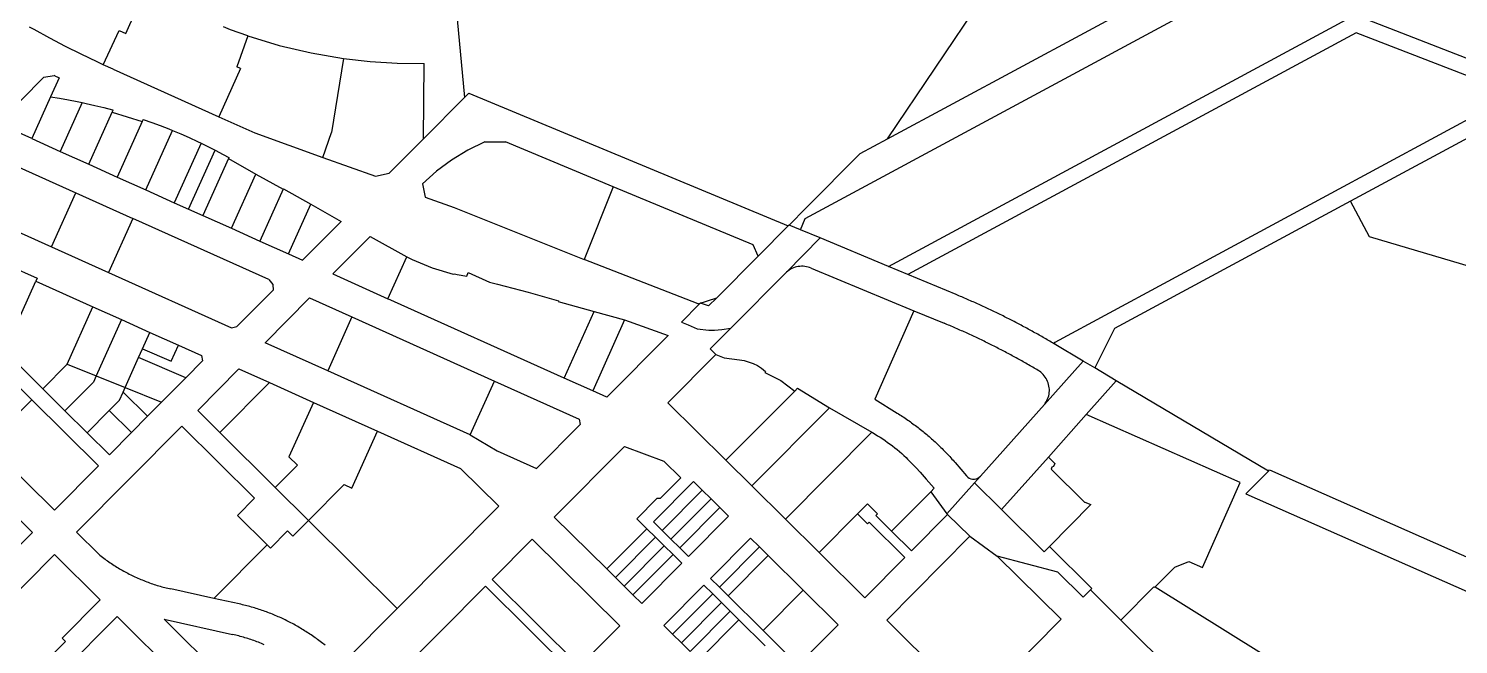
# Model space of a CAD drawing. Header units: inches. Extents: x 486468 to 494399, y 5455955 to 5460553.
# Drawn here: x 491111 to 492031, y 5459236 to 5459633 of the extents above; entities that cross this region are included whole.
import ezdxf

# ---------------------------------------------------------------- set-up
doc = ezdxf.new("R2010")
doc.units = ezdxf.units.IN
doc.header["$MEASUREMENT"] = 0
doc.layers.add('ParcelLines', color=10, linetype='Continuous')

msp = doc.modelspace()

# ---------------------------------------------------------------- linework, layer by layer
at = {"layer": 'ParcelLines', "color": 1}
for p, q in [((491663.469, 5459561.975), (491782.419, 5459738.851)), ((491663.469, 5459561.975), (491911.934, 5459696.004)), ((491610.346, 5459510.606), (491936.284, 5459686.438)), ((491383.038, 5459678.233), (491391.281, 5459588.586)), ((491173.338, 5459629.78), (491179.613, 5459643.618)), ((491664.052, 5459479.722), (491964.185, 5459641.702)), ((491964.185, 5459641.702), (492078.334, 5459597.455)), ((491158.927, 5459609.572), (491169.164, 5459631.71)), ((491169.164, 5459631.71), (491173.338, 5459629.78)), ((491251.919, 5459628.193), (491244.902, 5459608.245)), ((491964.885, 5459630.152), (491676.53, 5459474.521)), ((492066.784, 5459590.654), (491964.885, 5459630.152)), ((491165.24, 5459606.668), (491158.927, 5459609.572)), ((491165.24, 5459606.668), (491233.193, 5459576.124)), ((491247.169, 5459607.213), (491233.193, 5459576.124)), ((491247.169, 5459607.213), (491244.902, 5459608.245)), ((491313.378, 5459613.652), (491305.793, 5459565.955)), ((491364.832, 5459561.95), (491365.262, 5459610.438)), ((491120.575, 5459601.658), (491091.017, 5459571.868)), ((491120.575, 5459601.658), (491127.331, 5459602.683)), ((491130.439, 5459601.108), (491124.948, 5459588.895)), ((491124.948, 5459588.895), (491112.87, 5459562.042)), ((491391.281, 5459588.586), (491364.832, 5459561.95)), ((491394.053, 5459591.379), (491391.281, 5459588.586)), ((491394.053, 5459591.379), (491599.568, 5459505.935)), ((491771.135, 5459431.092), (492066.784, 5459590.654)), ((491145.28, 5459585.262), (491131.212, 5459553.794)), ((491149.555, 5459545.546), (491164.595, 5459579)), ((491164.595, 5459579), (491165.24, 5459580.434)), ((491164.595, 5459579), (491183.952, 5459573.013)), ((492079.084, 5459585.354), (491961.101, 5459521.677)), ((491112.87, 5459562.042), (491091.017, 5459571.868)), ((491183.952, 5459573.013), (491167.898, 5459537.299)), ((491184.605, 5459574.466), (491183.952, 5459573.013)), ((491233.193, 5459576.124), (491256.44, 5459565.675)), ((491112.87, 5459562.042), (491131.212, 5459553.794)), ((491186.241, 5459529.052), (491203.467, 5459567.376)), ((491256.44, 5459565.675), (491300.041, 5459549.979)), ((491300.041, 5459549.979), (491305.793, 5459565.955)), ((491364.832, 5459561.95), (491342.828, 5459539.79)), ((491645.817, 5459552.453), (491663.469, 5459561.975)), ((491131.212, 5459553.794), (491149.555, 5459545.546)), ((491221.885, 5459559.074), (491204.585, 5459520.804)), ((491213.757, 5459516.68), (491230.885, 5459554.565)), ((491404.327, 5459559.876), (491417.566, 5459559.94)), ((491486.935, 5459531.099), (491417.566, 5459559.94)), ((491645.817, 5459552.453), (491611.08, 5459517.485)), ((491104.605, 5459543.65), (491141.269, 5459527.165)), ((491149.555, 5459545.546), (491167.898, 5459537.299)), ((491239.378, 5459549.171), (491222.928, 5459512.557)), ((491239.696, 5459549.879), (491239.378, 5459549.171)), ((491239.378, 5459549.171), (491256.947, 5459539.196)), ((491300.041, 5459549.979), (491333.912, 5459537.786)), ((491167.898, 5459537.299), (491186.241, 5459529.052)), ((491241.271, 5459504.309), (491256.947, 5459539.196)), ((491256.947, 5459539.196), (491274.673, 5459529.573)), ((491333.912, 5459537.786), (491342.828, 5459539.79)), ((491364.19, 5459532.907), (491366.022, 5459524.294)), ((491125.591, 5459492.352), (491141.269, 5459527.165)), ((491141.269, 5459527.165), (491177.934, 5459510.681)), ((491186.241, 5459529.052), (491204.585, 5459520.804)), ((491274.673, 5459529.573), (491259.614, 5459496.06)), ((491274.773, 5459529.796), (491274.673, 5459529.573)), ((491274.773, 5459529.796), (491292.312, 5459519.768)), ((491366.022, 5459524.294), (491384.613, 5459517.599)), ((491486.935, 5459531.099), (491468.213, 5459484.281)), ((491576.965, 5459493.669), (491486.935, 5459531.099)), ((491204.585, 5459520.804), (491213.757, 5459516.68)), ((491213.757, 5459516.68), (491222.928, 5459512.557)), ((491277.957, 5459487.812), (491292.312, 5459519.768)), ((491292.312, 5459519.768), (491311.842, 5459508.604)), ((491384.613, 5459517.599), (491468.213, 5459484.281)), ((491600.036, 5459506.406), (491611.08, 5459517.485)), ((491961.101, 5459521.677), (491809.385, 5459439.793)), ((491973.392, 5459498.895), (491961.101, 5459521.677)), ((491088.925, 5459508.849), (491125.591, 5459492.352)), ((491177.934, 5459510.681), (491162.255, 5459475.855)), ((491265.466, 5459471.327), (491177.934, 5459510.681)), ((491222.928, 5459512.557), (491241.271, 5459504.309)), ((491311.842, 5459508.604), (491287.102, 5459483.701)), ((491599.568, 5459505.935), (491580.123, 5459486.344)), ((491600.036, 5459506.406), (491599.568, 5459505.935)), ((491607.318, 5459503.37), (491600.036, 5459506.406)), ((491607.318, 5459503.37), (491610.346, 5459510.606)), ((491241.271, 5459504.309), (491259.614, 5459496.06)), ((491259.614, 5459496.06), (491277.957, 5459487.812)), ((491306.669, 5459474.888), (491330.562, 5459498.929)), ((491330.562, 5459498.929), (491354.203, 5459485.936)), ((491598.404, 5459476.115), (491619.966, 5459498.099)), ((491619.966, 5459498.099), (491607.318, 5459503.37)), ((491664.052, 5459479.722), (491619.966, 5459498.099)), ((492062.02, 5459472.389), (491973.392, 5459498.895)), ((491125.591, 5459492.352), (491162.255, 5459475.855)), ((491277.957, 5459487.812), (491287.102, 5459483.701)), ((491580.123, 5459486.344), (491576.965, 5459493.669)), ((491098.05, 5459480.426), (491116.4, 5459472.176)), ((491342.047, 5459458.952), (491354.203, 5459485.936)), ((491354.203, 5459485.936), (491357.493, 5459484.325)), ((491357.493, 5459484.325), (491370.393, 5459478.841)), ((491370.393, 5459478.841), (491383.983, 5459474.758)), ((491541.598, 5459455.623), (491468.213, 5459484.281)), ((491580.123, 5459486.344), (491553.494, 5459459.532)), ((491614.284, 5459478.686), (491680.314, 5459451.258)), ((491676.53, 5459474.521), (491664.052, 5459479.722)), ((491101.9, 5459439.975), (491115.5, 5459470.276)), ((491116.4, 5459472.176), (491115.5, 5459470.276)), ((491115.5, 5459470.276), (491152.26, 5459453.748)), ((491162.255, 5459475.855), (491241.305, 5459440.318)), ((491265.466, 5459471.327), (491267.993, 5459468.158)), ((491267.993, 5459468.158), (491268.09, 5459464.398)), ((491306.669, 5459474.888), (491342.047, 5459458.952)), ((491383.983, 5459474.758), (491384.733, 5459475.032)), ((491384.733, 5459475.032), (491386.481, 5459474.502)), ((491386.504, 5459474.499), (491392.694, 5459473.461)), ((491392.694, 5459473.461), (491393.727, 5459475.753)), ((491393.727, 5459475.753), (491407.305, 5459469.635)), ((491407.305, 5459469.635), (491412.408, 5459468.302)), ((491412.408, 5459468.302), (491432.144, 5459463.153)), ((491562.534, 5459440.084), (491598.404, 5459476.115)), ((491707.434, 5459461.639), (491676.53, 5459474.521)), ((491244.862, 5459440.978), (491268.09, 5459464.398)), ((491262.933, 5459430.623), (491291.583, 5459459.574)), ((491291.583, 5459459.574), (491318.882, 5459447.275)), ((491455.376, 5459407.904), (491342.047, 5459458.952)), ((491432.144, 5459463.153), (491451.678, 5459457.559)), ((491541.598, 5459455.623), (491553.494, 5459459.532)), ((491548.286, 5459454.286), (491553.494, 5459459.532)), ((491135.65, 5459416.876), (491152.26, 5459453.748)), ((491152.26, 5459453.748), (491170.59, 5459445.508)), ((491451.678, 5459457.559), (491451.46, 5459457.076)), ((491451.46, 5459457.076), (491474.656, 5459450.718)), ((491455.376, 5459407.904), (491474.656, 5459450.718)), ((491474.656, 5459450.718), (491494.254, 5459445.27)), ((491542.271, 5459455.36), (491530.899, 5459443.914)), ((491542.983, 5459456.077), (491542.271, 5459455.36)), ((491548.286, 5459454.286), (491542.983, 5459456.077)), ((491680.314, 5459451.258), (491655.134, 5459394.237)), ((491680.314, 5459451.258), (491699.734, 5459443.189)), ((491112.923, 5459393.808), (491062.964, 5459443.397)), ((491170.59, 5459445.508), (491154.29, 5459409.317)), ((491170.59, 5459445.508), (491188.939, 5459437.258)), ((491241.305, 5459440.318), (491244.862, 5459440.978)), ((491318.882, 5459447.275), (491303.282, 5459412.464)), ((491318.882, 5459447.275), (491410.532, 5459405.977)), ((491494.254, 5459445.27), (491473.71, 5459399.646)), ((491494.254, 5459445.27), (491522.367, 5459435.36)), ((491184.199, 5459426.728), (491188.939, 5459437.258)), ((491188.939, 5459437.258), (491207.289, 5459429.009)), ((491522.367, 5459435.36), (491482.828, 5459395.539)), ((491549.333, 5459426.733), (491562.534, 5459440.084)), ((491809.385, 5459439.793), (491796.745, 5459414.402)), ((491119.959, 5459401.035), (491091.37, 5459429.405)), ((491181.659, 5459421.078), (491184.199, 5459426.728)), ((491184.199, 5459426.728), (491202.649, 5459418.678)), ((491202.649, 5459418.678), (491207.289, 5459429.009)), ((491207.289, 5459429.009), (491222.149, 5459422.329)), ((491222.149, 5459422.329), (491222.749, 5459418.929)), ((491303.282, 5459412.464), (491262.933, 5459430.623)), ((491522.033, 5459391.98), (491552.983, 5459423.133)), ((491552.983, 5459423.133), (491549.333, 5459426.733)), ((491552.983, 5459423.133), (491558.234, 5459420.883)), ((491770.485, 5459429.992), (491771.135, 5459431.092)), ((491789.317, 5459418.839), (491770.485, 5459429.992)), ((491119.959, 5459401.035), (491135.65, 5459416.876)), ((491135.65, 5459416.876), (491154.29, 5459409.317)), ((491172.959, 5459401.747), (491181.659, 5459421.078)), ((491211.919, 5459408.008), (491181.659, 5459421.078)), ((491222.749, 5459418.929), (491211.919, 5459408.008)), ((491219.632, 5459387.021), (491246.183, 5459413.772)), ((491246.183, 5459413.772), (491265.733, 5459404.973)), ((491558.234, 5459420.883), (491568.084, 5459419.633)), ((491568.084, 5459419.633), (491571.133, 5459419.283)), ((491571.133, 5459419.283), (491576.933, 5459417.284)), ((491576.933, 5459417.284), (491579.683, 5459415.934)), ((491579.683, 5459415.934), (491582.233, 5459414.234)), ((491582.233, 5459414.234), (491584.983, 5459412.134)), ((491796.745, 5459414.402), (491789.317, 5459418.839)), ((491810.483, 5459406.181), (491796.745, 5459414.402)), ((491152.499, 5459405.277), (491134.209, 5459386.885)), ((491154.29, 5459409.317), (491152.499, 5459405.277)), ((491154.29, 5459409.317), (491172.959, 5459401.747)), ((491211.919, 5459408.008), (491196.298, 5459392.278)), ((491265.733, 5459404.973), (491233.882, 5459372.871)), ((491265.733, 5459404.973), (491294.122, 5459392.193)), ((491394.931, 5459371.226), (491303.282, 5459412.464)), ((491394.931, 5459371.226), (491410.532, 5459405.977)), ((491410.532, 5459405.977), (491465.031, 5459381.428)), ((491473.71, 5459399.646), (491455.376, 5459407.904)), ((491584.983, 5459412.134), (491584.383, 5459411.534)), ((491584.383, 5459411.534), (491594.833, 5459406.234)), ((491594.833, 5459406.234), (491603.733, 5459399.534)), ((491791.232, 5459384.354), (491810.483, 5459406.181)), ((491908.419, 5459347.954), (491810.483, 5459406.181)), ((491134.209, 5459386.885), (491119.959, 5459401.035)), ((491169.349, 5459393.727), (491171.669, 5459398.887)), ((491171.669, 5459398.887), (491172.959, 5459401.747)), ((491171.669, 5459398.887), (491187.358, 5459383.267)), ((491172.959, 5459401.747), (491196.298, 5459392.278)), ((491482.828, 5459395.539), (491473.71, 5459399.646)), ((491603.733, 5459399.534), (491559.413, 5459354.912)), ((491605.513, 5459401.324), (491603.733, 5459399.534)), ((491605.513, 5459401.324), (491626.023, 5459388.685)), ((491112.923, 5459393.808), (491084.593, 5459365.276)), ((491155.782, 5459351.268), (491112.923, 5459393.808)), ((491148.519, 5459372.695), (491134.209, 5459386.885)), ((491148.519, 5459372.695), (491162.659, 5459386.967)), ((491162.659, 5459386.967), (491169.349, 5459393.727)), ((491176.949, 5459372.777), (491162.659, 5459386.967)), ((491196.298, 5459392.278), (491187.358, 5459383.267)), ((491233.882, 5459372.871), (491219.632, 5459387.021)), ((491294.122, 5459392.193), (491278.332, 5459357.082)), ((491294.122, 5459392.193), (491335.341, 5459373.644)), ((491559.413, 5459354.912), (491522.033, 5459391.98)), ((491576.053, 5459338.402), (491626.023, 5459388.685)), ((491626.023, 5459388.685), (491653.314, 5459372.986)), ((491655.134, 5459394.237), (491669.534, 5459385.387)), ((491723.234, 5459344.789), (491764.265, 5459390.841)), ((491141.731, 5459308.567), (491209.532, 5459376.871)), ((491187.358, 5459383.267), (491176.949, 5459372.777)), ((491209.532, 5459376.871), (491256.232, 5459330.521)), ((491465.631, 5459378.028), (491437.531, 5459349.677)), ((491465.031, 5459381.428), (491465.631, 5459378.028)), ((491766.86, 5459357.044), (491791.232, 5459384.354)), ((491890.211, 5459340.564), (491791.232, 5459384.354)), ((491162.799, 5459358.526), (491148.519, 5459372.695)), ((491176.949, 5459372.777), (491162.799, 5459358.526)), ((491269.572, 5459337.461), (491233.882, 5459372.871)), ((491318.881, 5459337.023), (491335.341, 5459373.644)), ((491335.341, 5459373.644), (491388.581, 5459349.674)), ((491394.931, 5459371.226), (491412.361, 5459361.016)), ((491597.672, 5459316.972), (491653.314, 5459372.986)), ((491653.314, 5459372.986), (491653.72, 5459372.752)), ((491056.173, 5459365.156), (491113.282, 5459308.466)), ((491084.593, 5459365.276), (491127.432, 5459322.767)), ((491412.361, 5459361.016), (491437.531, 5459349.677)), ((491449.031, 5459318.426), (491494.082, 5459363.829)), ((491494.082, 5459363.829), (491519.482, 5459354.479)), ((491127.432, 5459322.767), (491155.782, 5459351.268)), ((491283.732, 5459351.722), (491269.572, 5459337.461)), ((491283.732, 5459351.722), (491278.332, 5459357.082)), ((491388.581, 5459349.674), (491413.331, 5459325.326)), ((491519.482, 5459354.479), (491530.332, 5459343.73)), ((491576.053, 5459338.402), (491559.413, 5459354.912)), ((491706.884, 5459353.437), (491714.184, 5459344.887)), ((491736.683, 5459323.231), (491766.86, 5459357.044)), ((491766.86, 5459357.044), (491770.964, 5459352.971)), ((491769.183, 5459350.561), (491768.658, 5459349.284)), ((491768.658, 5459349.284), (491790.115, 5459328.064)), ((491770.102, 5459350.873), (491769.183, 5459350.561)), ((491770.964, 5459352.971), (491770.102, 5459350.873)), ((491908.419, 5459347.954), (491909.173, 5459348.714)), ((491909.173, 5459348.714), (492101.501, 5459263.64)), ((491512.832, 5459315.228), (491538.582, 5459341.18)), ((491530.332, 5459343.73), (491517.082, 5459330.329)), ((491538.582, 5459341.18), (491544.182, 5459335.63)), ((491688.309, 5459342.822), (491693.435, 5459336.9)), ((491719.352, 5459340.433), (491701.534, 5459320.437)), ((491723.234, 5459344.789), (491719.352, 5459340.433)), ((491719.352, 5459340.433), (491736.683, 5459323.231)), ((491866.017, 5459285.852), (491890.211, 5459340.564)), ((491893.918, 5459333.349), (491908.419, 5459347.954)), ((491256.232, 5459330.521), (491245.281, 5459319.47)), ((491290.981, 5459316.221), (491269.572, 5459337.461)), ((491290.981, 5459316.221), (491313.831, 5459339.272)), ((491313.831, 5459339.272), (491318.881, 5459337.023)), ((491514.932, 5459330.329), (491502.031, 5459317.328)), ((491517.082, 5459330.329), (491514.932, 5459330.329)), ((491518.432, 5459309.679), (491544.182, 5459335.63)), ((491544.182, 5459335.63), (491549.832, 5459330.031)), ((491597.672, 5459316.972), (491576.053, 5459338.402)), ((491691.284, 5459334.737), (491665.994, 5459309.295)), ((491691.284, 5459334.737), (491693.435, 5459336.9)), ((491691.284, 5459334.737), (491701.534, 5459320.437)), ((491893.918, 5459333.349), (492310.036, 5459149.283)), ((491413.331, 5459325.326), (491348.049, 5459259.552)), ((491549.832, 5459330.031), (491524.082, 5459304.079)), ((491529.682, 5459298.529), (491555.433, 5459324.481)), ((491549.832, 5459330.031), (491555.433, 5459324.481)), ((491555.433, 5459324.481), (491561.083, 5459318.881)), ((491650.434, 5459326.885), (491643.983, 5459320.385)), ((491656.934, 5459320.435), (491650.434, 5459326.885)), ((491736.683, 5459323.231), (491764.073, 5459296.042)), ((491767.474, 5459299.468), (491794.183, 5459326.377)), ((491790.115, 5459328.064), (491790.303, 5459328.083)), ((491790.303, 5459328.083), (491794.183, 5459326.377)), ((491245.281, 5459319.47), (491264.321, 5459300.561)), ((491280.881, 5459306.021), (491290.981, 5459316.221)), ((491348.049, 5459259.552), (491290.981, 5459316.221)), ((491482.781, 5459284.977), (491449.031, 5459318.426)), ((491502.031, 5459317.328), (491508.511, 5459310.908)), ((491518.432, 5459309.679), (491512.832, 5459315.228)), ((491561.083, 5459318.881), (491535.332, 5459292.929)), ((491619.313, 5459295.512), (491597.672, 5459316.972)), ((491619.313, 5459295.512), (491643.983, 5459320.385)), ((491643.983, 5459320.385), (491650.484, 5459313.935)), ((491650.484, 5459313.935), (491651.534, 5459315.035)), ((491651.534, 5459315.035), (491674.484, 5459292.285)), ((491655.834, 5459319.335), (491656.934, 5459320.435)), ((491665.994, 5459309.295), (491655.834, 5459319.335)), ((491701.884, 5459319.937), (491678.783, 5459296.635)), ((491701.534, 5459320.437), (491701.884, 5459319.937)), ((491701.884, 5459319.937), (491716.434, 5459306.037)), ((491113.282, 5459308.466), (491084.932, 5459279.965)), ((491155.981, 5459294.417), (491141.731, 5459308.567)), ((491266.481, 5459298.421), (491277.431, 5459309.471)), ((491277.431, 5459309.471), (491280.881, 5459306.021)), ((491434.881, 5459304.176), (491409.08, 5459278.224)), ((491491.081, 5459248.376), (491434.881, 5459304.176)), ((491508.511, 5459310.908), (491482.781, 5459284.977)), ((491488.402, 5459279.407), (491514.141, 5459305.338)), ((491508.511, 5459310.908), (491514.141, 5459305.338)), ((491514.141, 5459305.338), (491519.771, 5459299.768)), ((491524.082, 5459304.079), (491518.432, 5459309.679)), ((491529.682, 5459298.529), (491524.082, 5459304.079)), ((491575.333, 5459304.731), (491549.582, 5459278.779)), ((491580.983, 5459299.131), (491575.333, 5459304.731)), ((491716.434, 5459306.037), (491662.934, 5459252.084)), ((491678.783, 5459296.635), (491665.994, 5459309.295)), ((491716.434, 5459306.037), (491733.984, 5459293.288)), ((491127.582, 5459294.316), (491063.831, 5459230.114)), ((491156.981, 5459265.116), (491127.582, 5459294.316)), ((491264.321, 5459300.561), (491230.031, 5459266.009)), ((491264.321, 5459300.561), (491266.481, 5459298.421)), ((491519.771, 5459299.768), (491494.032, 5459273.827)), ((491499.651, 5459268.257), (491525.402, 5459294.198)), ((491519.771, 5459299.768), (491525.402, 5459294.198)), ((491525.402, 5459294.198), (491531.032, 5459288.629)), ((491535.332, 5459292.929), (491529.682, 5459298.529)), ((491580.983, 5459299.131), (491555.202, 5459273.2)), ((491560.832, 5459267.63), (491586.583, 5459293.581)), ((491586.583, 5459293.581), (491580.983, 5459299.131)), ((491609.052, 5459271.312), (491586.583, 5459293.581)), ((491648.733, 5459266.334), (491619.313, 5459295.512)), ((491764.073, 5459296.042), (491767.474, 5459299.468)), ((491767.474, 5459299.468), (491794.73, 5459272.414)), ((491488.402, 5459279.407), (491482.781, 5459284.977)), ((491531.032, 5459288.629), (491505.281, 5459262.677)), ((491674.484, 5459292.285), (491648.733, 5459266.334)), ((491774.985, 5459252.589), (491733.984, 5459293.288)), ((491772.984, 5459282.889), (491733.984, 5459293.288)), ((491835.447, 5459273.392), (491848.099, 5459286.139)), ((491848.099, 5459286.139), (491857.305, 5459289.705)), ((491857.305, 5459289.705), (491866.017, 5459285.852)), ((491409.08, 5459278.224), (491465.33, 5459222.425)), ((491494.032, 5459273.827), (491488.402, 5459279.407)), ((491549.582, 5459278.779), (491555.202, 5459273.2)), ((491789.159, 5459266.815), (491772.984, 5459282.889)), ((491230.031, 5459266.009), (491202.431, 5459272.069)), ((491246.381, 5459262.419), (491230.031, 5459266.009)), ((491404.78, 5459273.874), (491334.979, 5459203.62)), ((491404.78, 5459273.874), (491461.03, 5459218.125)), ((491499.651, 5459268.257), (491494.032, 5459273.827)), ((491505.281, 5459262.677), (491499.651, 5459268.257)), ((491519.531, 5459248.477), (491545.282, 5459274.429)), ((491550.912, 5459268.849), (491525.131, 5459242.927)), ((491545.282, 5459274.429), (491550.912, 5459268.849)), ((491550.912, 5459268.849), (491556.532, 5459263.28)), ((491555.202, 5459273.2), (491560.832, 5459267.63)), ((491560.832, 5459267.63), (491583.293, 5459245.34)), ((491583.293, 5459245.34), (491609.052, 5459271.312)), ((491631.533, 5459249.032), (491609.052, 5459271.312)), ((491789.159, 5459266.815), (491793.865, 5459271.545)), ((491794.73, 5459272.414), (491793.865, 5459271.545)), ((491793.865, 5459271.545), (491813.448, 5459252.062)), ((491813.448, 5459252.062), (491834.756, 5459273.529)), ((491834.756, 5459273.529), (491835.27, 5459273.214)), ((491835.27, 5459273.214), (491835.447, 5459273.392)), ((491835.447, 5459273.392), (491963.51, 5459193.766)), ((491132.381, 5459240.365), (491156.981, 5459265.116)), ((491348.049, 5459259.552), (491313.629, 5459224.87)), ((491530.781, 5459237.327), (491556.532, 5459263.28)), ((491562.132, 5459257.73), (491536.381, 5459231.778)), ((491556.532, 5459263.28), (491562.132, 5459257.73)), ((491562.132, 5459257.73), (491567.782, 5459252.13)), ((491167.78, 5459254.366), (491132.381, 5459218.715)), ((491207.79, 5459214.628), (491167.78, 5459254.366)), ((491270.129, 5459181.068), (491198.13, 5459252.568)), ((491198.13, 5459252.568), (491242.08, 5459242.769)), ((491465.33, 5459222.425), (491491.081, 5459248.376)), ((491525.131, 5459242.927), (491519.531, 5459248.477)), ((491542.031, 5459226.178), (491567.782, 5459252.13)), ((491567.782, 5459252.13), (491584.632, 5459235.43)), ((491605.782, 5459223.031), (491631.533, 5459249.032)), ((491662.934, 5459252.084), (491719.134, 5459196.286)), ((491719.134, 5459196.286), (491774.985, 5459252.589)), ((491813.448, 5459252.062), (491898.321, 5459167.631)), ((491121.131, 5459224.665), (491134.53, 5459238.215)), ((491134.53, 5459238.215), (491132.381, 5459240.365)), ((491530.781, 5459237.327), (491525.131, 5459242.927)), ((491583.293, 5459245.34), (491605.782, 5459223.031)), ((491536.381, 5459231.778), (491530.781, 5459237.327))]:
    msp.add_line(p, q, dxfattribs=at)
for points in [[(491158.927, 5459609.572), (491154.909, 5459611.42), (491144.663, 5459616.35), (491134.505, 5459621.459), (491124.437, 5459626.744), (491114.463, 5459632.205), (491111.488, 5459633.901)], [(491251.919, 5459628.193), (491246.345, 5459630.126), (491240.805, 5459632.156), (491236.207, 5459633.925)], [(491251.919, 5459628.193), (491272.09, 5459622.071), (491292.603, 5459617.218), (491313.378, 5459613.652)], [(491313.378, 5459613.652), (491330.61, 5459611.694), (491347.92, 5459610.622), (491365.262, 5459610.438)], [(491130.439, 5459601.108), (491128.884, 5459601.893), (491127.331, 5459602.683)], [(491124.948, 5459588.895), (491130.708, 5459588), (491136.452, 5459587.006), (491142.178, 5459585.911), (491145.28, 5459585.262)], [(491145.28, 5459585.262), (491147.884, 5459584.717), (491153.568, 5459583.422), (491159.229, 5459582.029), (491164.864, 5459580.537), (491165.24, 5459580.434)], [(491184.605, 5459574.466), (491190.104, 5459572.533), (491195.567, 5459570.504), (491200.995, 5459568.38), (491203.467, 5459567.376)], [(491203.467, 5459567.376), (491208.831, 5459565.096), (491214.155, 5459562.722), (491219.437, 5459560.256), (491221.885, 5459559.074)], [(491221.885, 5459559.074), (491227.114, 5459556.495), (491230.885, 5459554.565)], [(491230.885, 5459554.565), (491236.05, 5459551.859), (491239.696, 5459549.879)], [(491404.327, 5459559.876), (491393.388, 5459554.575), (491382.993, 5459548.275), (491373.232, 5459541.031), (491364.19, 5459532.907)], [(491614.284, 5459478.686), (491613.294, 5459479.066), (491612.284, 5459479.376), (491611.244, 5459479.606), (491610.204, 5459479.766), (491609.144, 5459479.856), (491608.084, 5459479.876), (491607.024, 5459479.816), (491605.974, 5459479.686), (491604.934, 5459479.476), (491603.914, 5459479.196), (491602.914, 5459478.846), (491601.934, 5459478.436), (491600.994, 5459477.945), (491600.094, 5459477.395), (491599.224, 5459476.785), (491598.404, 5459476.115)], [(491770.485, 5459429.992), (491769.615, 5459430.502), (491768.745, 5459431.022), (491767.875, 5459431.532), (491767.005, 5459432.042), (491766.135, 5459432.552), (491765.265, 5459433.052), (491764.395, 5459433.562), (491763.515, 5459434.062), (491762.645, 5459434.562), (491761.765, 5459435.062), (491760.885, 5459435.562), (491760.005, 5459436.052), (491759.125, 5459436.552), (491758.245, 5459437.042), (491757.365, 5459437.532), (491756.485, 5459438.021), (491755.595, 5459438.501), (491754.715, 5459438.991), (491753.825, 5459439.471), (491752.945, 5459439.951), (491752.055, 5459440.431), (491751.165, 5459440.911), (491750.275, 5459441.381), (491749.385, 5459441.861), (491748.495, 5459442.331), (491747.605, 5459442.801), (491746.705, 5459443.271), (491745.815, 5459443.731), (491744.915, 5459444.201), (491744.025, 5459444.661), (491743.125, 5459445.121), (491742.225, 5459445.581), (491741.325, 5459446.041), (491740.425, 5459446.491), (491739.525, 5459446.941), (491738.625, 5459447.401), (491737.725, 5459447.851), (491736.815, 5459448.291), (491735.915, 5459448.741), (491735.005, 5459449.181), (491734.104, 5459449.631), (491733.194, 5459450.071), (491732.284, 5459450.511), (491731.374, 5459450.941), (491730.464, 5459451.381), (491729.554, 5459451.811), (491728.644, 5459452.241), (491727.734, 5459452.671), (491726.814, 5459453.101), (491725.904, 5459453.521), (491724.984, 5459453.951), (491724.074, 5459454.371), (491723.154, 5459454.791), (491722.234, 5459455.211), (491721.314, 5459455.621), (491720.394, 5459456.041), (491719.474, 5459456.451), (491718.554, 5459456.861), (491717.634, 5459457.27), (491716.714, 5459457.68), (491715.784, 5459458.08), (491714.864, 5459458.48), (491713.934, 5459458.89), (491713.004, 5459459.28), (491712.084, 5459459.68), (491711.154, 5459460.08), (491710.224, 5459460.469), (491709.294, 5459460.859), (491708.364, 5459461.249), (491707.434, 5459461.639)], [(491530.899, 5459443.914), (491535.093, 5459442.053), (491540.883, 5459439.583), (491548.377, 5459438.778), (491552.063, 5459438.636), (491556.821, 5459439.113), (491562.484, 5459440.084), (491562.534, 5459440.084)], [(491760.285, 5459412.791), (491759.415, 5459413.311), (491758.545, 5459413.821), (491757.675, 5459414.341), (491756.795, 5459414.851), (491755.925, 5459415.361), (491755.045, 5459415.861), (491754.175, 5459416.371), (491753.295, 5459416.871), (491752.415, 5459417.381), (491751.535, 5459417.881), (491750.655, 5459418.371), (491749.775, 5459418.871), (491748.885, 5459419.361), (491748.005, 5459419.861), (491747.115, 5459420.351), (491746.235, 5459420.841), (491745.345, 5459421.321), (491744.455, 5459421.811), (491743.565, 5459422.291), (491742.675, 5459422.771), (491741.785, 5459423.251), (491740.895, 5459423.731), (491739.995, 5459424.201), (491739.105, 5459424.681), (491738.205, 5459425.151), (491737.315, 5459425.621), (491736.415, 5459426.091), (491735.515, 5459426.551), (491734.614, 5459427.021), (491733.714, 5459427.481), (491732.814, 5459427.941), (491731.914, 5459428.401), (491731.004, 5459428.851), (491730.104, 5459429.311), (491729.194, 5459429.76), (491728.294, 5459430.21), (491727.384, 5459430.66), (491726.474, 5459431.1), (491725.564, 5459431.55), (491724.654, 5459431.99), (491723.744, 5459432.43), (491722.834, 5459432.87), (491721.924, 5459433.31), (491721.004, 5459433.74), (491720.094, 5459434.17), (491719.174, 5459434.6), (491718.254, 5459435.03), (491717.344, 5459435.459), (491716.424, 5459435.879), (491715.504, 5459436.309), (491714.584, 5459436.729), (491713.664, 5459437.149), (491712.734, 5459437.559), (491711.814, 5459437.979), (491710.894, 5459438.389), (491709.964, 5459438.799), (491709.044, 5459439.209), (491708.114, 5459439.619), (491707.184, 5459440.019), (491706.254, 5459440.429), (491705.324, 5459440.829), (491704.394, 5459441.229), (491703.464, 5459441.619), (491702.534, 5459442.019), (491701.604, 5459442.409), (491700.664, 5459442.799), (491699.734, 5459443.189)], [(491764.265, 5459390.841), (491764.284, 5459390.824), (491789.317, 5459418.839)], [(491764.265, 5459390.841), (491764.895, 5459391.691), (491765.455, 5459392.571), (491765.955, 5459393.501), (491766.385, 5459394.461), (491766.745, 5459395.451), (491767.045, 5459396.461), (491767.265, 5459397.491), (491767.405, 5459398.531), (491767.475, 5459399.581), (491767.475, 5459400.631), (491767.405, 5459401.681), (491767.245, 5459402.721), (491767.025, 5459403.741), (491766.725, 5459404.751), (491766.365, 5459405.741), (491765.925, 5459406.701), (491765.425, 5459407.621), (491764.855, 5459408.511), (491764.225, 5459409.351), (491763.535, 5459410.151), (491762.795, 5459410.891), (491762.005, 5459411.581), (491761.165, 5459412.221), (491760.285, 5459412.791)], [(491669.534, 5459385.387), (491670.404, 5459384.837), (491671.274, 5459384.287), (491672.134, 5459383.737), (491672.994, 5459383.167), (491673.854, 5459382.607), (491674.703, 5459382.027), (491675.553, 5459381.447), (491676.403, 5459380.867), (491677.243, 5459380.277), (491678.083, 5459379.687), (491678.913, 5459379.087), (491679.753, 5459378.477), (491680.573, 5459377.867), (491681.403, 5459377.257), (491682.223, 5459376.637), (491683.034, 5459376.007), (491683.844, 5459375.377), (491684.654, 5459374.747), (491685.464, 5459374.107), (491686.254, 5459373.457), (491687.054, 5459372.807), (491687.844, 5459372.147), (491688.634, 5459371.487), (491689.414, 5459370.827), (491690.194, 5459370.157), (491690.974, 5459369.477), (491691.744, 5459368.797), (491692.504, 5459368.107), (491693.264, 5459367.417), (491694.024, 5459366.727), (491694.784, 5459366.027), (491695.524, 5459365.327), (491696.034, 5459364.847), (491696.274, 5459364.617), (491697.014, 5459363.897), (491697.744, 5459363.187), (491698.474, 5459362.457), (491699.204, 5459361.737), (491699.924, 5459360.997), (491700.644, 5459360.267), (491701.354, 5459359.527), (491702.064, 5459358.777), (491702.764, 5459358.027), (491703.464, 5459357.277), (491704.154, 5459356.517), (491704.844, 5459355.747), (491705.534, 5459354.987), (491706.214, 5459354.217), (491706.884, 5459353.437)], [(491653.72, 5459372.752), (491655.388, 5459371.781), (491657.039, 5459370.782), (491658.672, 5459369.753), (491660.287, 5459368.697), (491661.883, 5459367.612), (491663.46, 5459366.499), (491665.018, 5459365.36), (491666.555, 5459364.193), (491668.072, 5459363), (491669.567, 5459361.78), (491671.041, 5459360.534), (491672.494, 5459359.263), (491673.923, 5459357.967), (491675.329, 5459356.646), (491676.261, 5459355.745)], [(491676.261, 5459355.745), (491679.024, 5459352.957), (491681.739, 5459350.121), (491684.403, 5459347.237), (491687.017, 5459344.308), (491688.309, 5459342.822)], [(491714.184, 5459344.887), (491715.004, 5459344.097), (491715.954, 5459343.477), (491717.004, 5459343.048), (491718.114, 5459342.819), (491719.254, 5459342.809), (491720.374, 5459343.009), (491721.434, 5459343.419), (491722.394, 5459344.019), (491723.234, 5459344.789)], [(491155.981, 5459294.417), (491156.781, 5459293.777), (491157.581, 5459293.157), (491158.391, 5459292.537), (491159.201, 5459291.917), (491160.021, 5459291.307), (491160.851, 5459290.717), (491161.681, 5459290.117), (491162.511, 5459289.537), (491163.351, 5459288.957), (491164.201, 5459288.387), (491165.051, 5459287.827), (491165.911, 5459287.277), (491166.771, 5459286.727), (491167.641, 5459286.187), (491168.511, 5459285.657), (491169.381, 5459285.137), (491170.261, 5459284.627), (491171.151, 5459284.117), (491172.041, 5459283.617), (491172.931, 5459283.127), (491173.831, 5459282.647), (491174.731, 5459282.167), (491175.641, 5459281.707), (491176.551, 5459281.247), (491177.461, 5459280.797), (491178.381, 5459280.347), (491179.301, 5459279.917), (491180.231, 5459279.497), (491181.161, 5459279.077), (491182.091, 5459278.667), (491183.031, 5459278.267), (491183.971, 5459277.877), (491184.921, 5459277.488), (491185.871, 5459277.118), (491186.821, 5459276.748), (491187.771, 5459276.388), (491188.731, 5459276.038), (491189.691, 5459275.698), (491190.651, 5459275.368), (491191.621, 5459275.048), (491192.591, 5459274.728), (491193.561, 5459274.428), (491194.541, 5459274.128), (491195.521, 5459273.838), (491196.501, 5459273.558), (491197.481, 5459273.288), (491198.471, 5459273.028), (491199.451, 5459272.778), (491200.441, 5459272.528), (491201.441, 5459272.299), (491202.431, 5459272.069)], [(491301.61, 5459235.81), (491300.82, 5459236.45), (491300.03, 5459237.08), (491299.23, 5459237.7), (491298.42, 5459238.32), (491297.61, 5459238.93), (491296.8, 5459239.53), (491295.98, 5459240.13), (491295.16, 5459240.73), (491294.33, 5459241.31), (491293.5, 5459241.89), (491292.66, 5459242.47), (491291.82, 5459243.03), (491290.98, 5459243.59), (491290.13, 5459244.15), (491289.27, 5459244.7), (491288.42, 5459245.24), (491287.56, 5459245.77), (491286.69, 5459246.3), (491285.82, 5459246.82), (491284.95, 5459247.34), (491284.07, 5459247.84), (491283.19, 5459248.35), (491282.3, 5459248.84), (491281.41, 5459249.33), (491280.52, 5459249.81), (491279.62, 5459250.29), (491278.72, 5459250.75), (491277.82, 5459251.21), (491276.91, 5459251.67), (491276, 5459252.11), (491275.09, 5459252.55), (491274.17, 5459252.99), (491273.25, 5459253.41), (491272.33, 5459253.83), (491271.4, 5459254.25), (491270.47, 5459254.65), (491269.54, 5459255.05), (491268.6, 5459255.44), (491267.67, 5459255.82), (491266.72, 5459256.2), (491265.78, 5459256.57), (491264.83, 5459256.93), (491263.88, 5459257.29), (491262.93, 5459257.63), (491261.97, 5459257.97), (491261.02, 5459258.31), (491260.06, 5459258.63), (491259.09, 5459258.95), (491258.13, 5459259.26), (491257.16, 5459259.57), (491256.19, 5459259.86), (491255.22, 5459260.15), (491254.25, 5459260.43), (491253.27, 5459260.709), (491252.29, 5459260.979), (491251.31, 5459261.239), (491250.33, 5459261.489), (491249.34, 5459261.729), (491248.361, 5459261.969), (491247.371, 5459262.199), (491246.381, 5459262.419)], [(491262.48, 5459236.189), (491261.54, 5459236.589), (491260.59, 5459236.979), (491259.64, 5459237.359), (491258.69, 5459237.739), (491257.74, 5459238.099), (491256.78, 5459238.459), (491255.82, 5459238.809), (491254.86, 5459239.149), (491253.89, 5459239.479), (491252.92, 5459239.799), (491251.95, 5459240.119), (491250.97, 5459240.419), (491249.99, 5459240.719), (491249.01, 5459241.009), (491248.03, 5459241.289), (491247.04, 5459241.559), (491246.06, 5459241.819), (491245.06, 5459242.069), (491244.07, 5459242.309), (491243.08, 5459242.539), (491242.08, 5459242.769)]]:
    msp.add_lwpolyline(points, dxfattribs=at)

doc.saveas('drawing.dxf')
